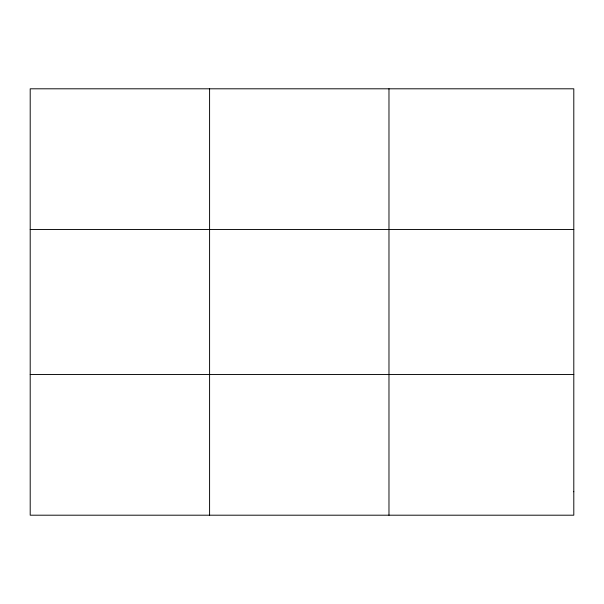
<?xml version="1.0" encoding="UTF-8"?>
<svg xmlns="http://www.w3.org/2000/svg" width="604" height="604" viewBox="0 0 604 604"><rect width="100%" height="100%" fill="white"/><g stroke="black" fill="none" stroke-linecap="round" stroke-linejoin="round"><path stroke-width="0.91" d="M209.588 515.197L209.588 88.803M388.976 515.197L388.976 88.803M30.2 229.512L573.8 229.512M30.2 374.488L573.8 374.488M573.8 491.747L573.8 515.197L30.2 515.197L30.2 88.803L573.8 88.803L573.8 491.747"/></g></svg>
